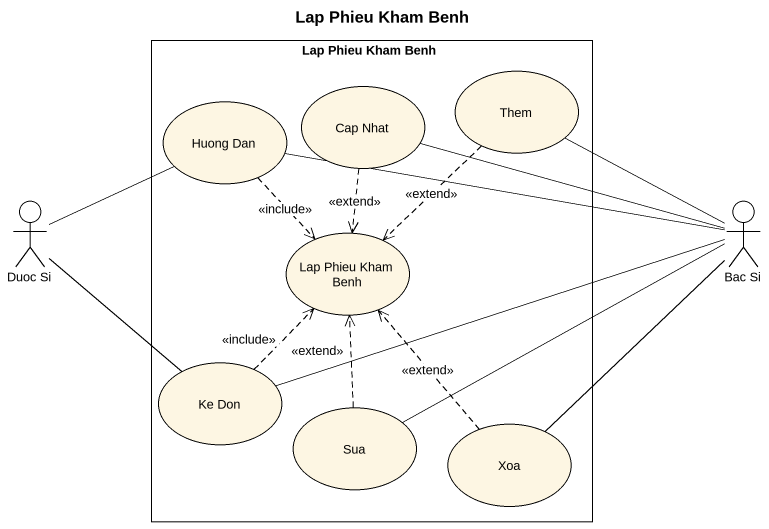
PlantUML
@startuml
title Lap Phieu Kham Benh
rectangle "Lap Phieu Kham Benh" as Lap_Phieu_Kham_Benh {
  usecase "Huong Dan" as Huong_Dan
  usecase "Cap Nhat" as Cap_Nhat
  usecase Them
  usecase "Lap Phieu Kham Benh" as Lap_Phieu_Kham_Benh_2
  usecase "Ke Don" as Ke_Don
  usecase Sua
  usecase Xoa
}
actor "Duoc Si" as Duoc_Si
actor "Bac Si" as Bac_Si
Huong_Dan ..> Lap_Phieu_Kham_Benh_2 : <<include>>
Cap_Nhat ..> Lap_Phieu_Kham_Benh_2 : <<extend>>
Them ..> Lap_Phieu_Kham_Benh_2 : <<extend>>
Duoc_Si -right- Huong_Dan
Duoc_Si -- Ke_Don
Bac_Si -left- Huong_Dan
Bac_Si -left- Cap_Nhat
Bac_Si -up- Them
Bac_Si -left- Ke_Don
Bac_Si -left- Sua
Bac_Si -- Xoa
Ke_Don .up.> Lap_Phieu_Kham_Benh_2 : <<include>>
Sua .up.> Lap_Phieu_Kham_Benh_2 : <<extend>>
Xoa .up.> Lap_Phieu_Kham_Benh_2 : <<extend>>
@enduml
